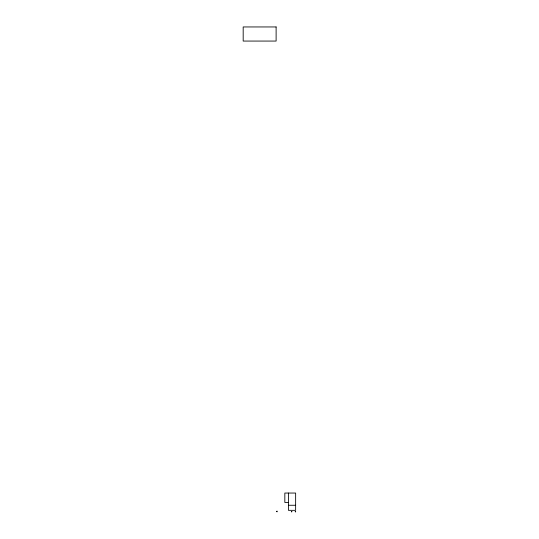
<?xml version="1.0" encoding="UTF-8"?>
<svg xmlns="http://www.w3.org/2000/svg" width="539" height="539" viewBox="0 0 539 539"><rect width="100%" height="100%" fill="white"/><g stroke="black" fill="none" stroke-linecap="round" stroke-linejoin="round"><path stroke-width="0.81" d="M288.453 502.429L284.828 502.429L284.828 493.05L295.642 493.05L295.635 510.339L288.453 510.339L288.453 493.05M291.424 511.37L291.673 512.05L291.943 511.39M295.19 511.37L295.433 512.05L295.702 511.39M288.453 505.259L295.642 505.259M276.622 511.457C277.504 512.764 277.376 510.157 276.622 511.457M276.116 26.95L243.183 26.95L243.183 41.065L276.116 41.065L276.116 26.95"/></g></svg>
